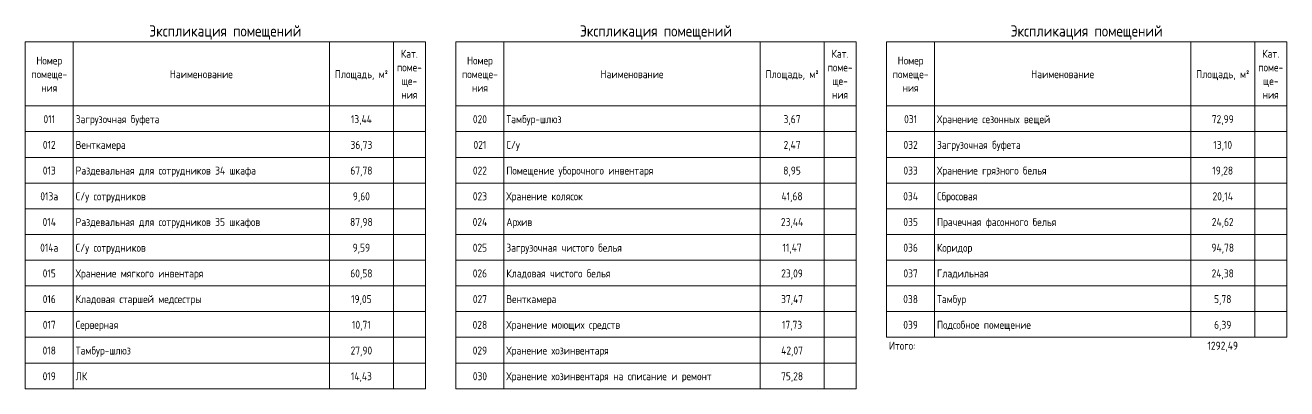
# Model space of a CAD drawing. Header units: millimetres. Extents: x -515342 to 330399, y -224905 to 507333.
# Drawn here: x -123618 to -84211, y -157027 to -145690 of the extents above; entities that cross this region are included whole.
import ezdxf

# ---------------------------------------------------------------- set-up
doc = ezdxf.new("R2010")
doc.units = ezdxf.units.MM
doc.layers.add('Графика', color=7, linetype='Continuous', lineweight=0)
doc.layers.add('Линии', color=7, linetype='Continuous', lineweight=0)
doc.styles.add('GOST Common_5', font='', dxfattribs={"width": 0.9, "height": 3.5})
doc.styles.add('GOST Common_8', font='', dxfattribs={"width": 0.9, "height": 3.5})
doc.styles.get('GOST Common_5').set_extended_font_data('GOST Common')
doc.styles.get('GOST Common_8').set_extended_font_data('GOST Common')

msp = doc.modelspace()

# ---------------------------------------------------------------- linework, layer by layer
at = {"layer": 'Линии'}
for p, q in [((-123617.6107, -146202.4216), (-123617.6107, -148207.0232)), ((-123617.6107, -146202.4216), (-111117.2071, -146202.4216)), ((-122117.6107, -146202.4216), (-122117.6107, -148207.0232)), ((-114117.6107, -146202.4216), (-114117.6107, -148207.0232)), ((-112117.6107, -146202.4216), (-112117.6107, -148207.0232)), ((-111117.6107, -146202.4216), (-111117.6107, -148207.0232)), ((-110164.7071, -146202.4216), (-110164.7071, -148207.0232)), ((-110164.7071, -146202.4216), (-97664.3036, -146202.4216)), ((-108664.7071, -146202.4216), (-108664.7071, -148207.0232)), ((-100664.7071, -146202.4216), (-100664.7071, -148207.0232)), ((-98664.7071, -146202.4216), (-98664.7071, -148207.0232)), ((-97664.7071, -146202.4216), (-97664.7071, -148207.0232)), ((-96711.8036, -146202.4216), (-96711.8036, -148207.0232)), ((-96711.8036, -146202.4216), (-84211.4, -146202.4216)), ((-95211.8036, -146202.4216), (-95211.8036, -148207.0232)), ((-87211.8036, -146202.4216), (-87211.8036, -148207.0232)), ((-85211.8036, -146202.4216), (-85211.8036, -148207.0232)), ((-84211.8036, -146202.4216), (-84211.8036, -148207.0232)), ((-122117.6107, -148207.0232), (-123617.6107, -148207.0232)), ((-123617.6107, -148207.0232), (-123617.6107, -149008.8639)), ((-114117.6107, -148207.0232), (-122117.6107, -148207.0232)), ((-122117.6107, -148207.0232), (-122117.6107, -149008.8639)), ((-112117.6107, -148207.0232), (-114117.6107, -148207.0232)), ((-114117.6107, -148207.0232), (-114117.6107, -149008.8639)), ((-111117.6107, -148207.0232), (-112117.6107, -148207.0232)), ((-112117.6107, -148207.0232), (-112117.6107, -149008.8639)), ((-111117.6107, -148207.0232), (-111117.6107, -149008.8639)), ((-108664.7071, -148207.0232), (-110164.7071, -148207.0232)), ((-110164.7071, -148207.0232), (-110164.7071, -149008.8639)), ((-100664.7071, -148207.0232), (-108664.7071, -148207.0232)), ((-108664.7071, -148207.0232), (-108664.7071, -149008.8639)), ((-98664.7071, -148207.0232), (-100664.7071, -148207.0232)), ((-100664.7071, -148207.0232), (-100664.7071, -149008.8639)), ((-97664.7071, -148207.0232), (-98664.7071, -148207.0232)), ((-98664.7071, -148207.0232), (-98664.7071, -149008.8639)), ((-97664.7071, -148207.0232), (-97664.7071, -149008.8639)), ((-95211.8036, -148207.0232), (-96711.8036, -148207.0232)), ((-96711.8036, -148207.0232), (-96711.8036, -149008.8639)), ((-87211.8036, -148207.0232), (-95211.8036, -148207.0232)), ((-95211.8036, -148207.0232), (-95211.8036, -149008.8639)), ((-85211.8036, -148207.0232), (-87211.8036, -148207.0232)), ((-87211.8036, -148207.0232), (-87211.8036, -149008.8639)), ((-84211.8036, -148207.0232), (-85211.8036, -148207.0232)), ((-85211.8036, -148207.0232), (-85211.8036, -149008.8639)), ((-84211.8036, -148207.0232), (-84211.8036, -149008.8639)), ((-122117.6107, -149008.8639), (-123617.6107, -149008.8639)), ((-123617.6107, -149008.8639), (-123617.6107, -149810.7046)), ((-114117.6107, -149008.8639), (-122117.6107, -149008.8639)), ((-122117.6107, -149008.8639), (-122117.6107, -149810.7046)), ((-112117.6107, -149008.8639), (-114117.6107, -149008.8639)), ((-114117.6107, -149008.8639), (-114117.6107, -149810.7046)), ((-111117.6107, -149008.8639), (-112117.6107, -149008.8639)), ((-112117.6107, -149008.8639), (-112117.6107, -149810.7046)), ((-111117.6107, -149008.8639), (-111117.6107, -149810.7046)), ((-108664.7071, -149008.8639), (-110164.7071, -149008.8639)), ((-110164.7071, -149008.8639), (-110164.7071, -149810.7046)), ((-100664.7071, -149008.8639), (-108664.7071, -149008.8639)), ((-108664.7071, -149008.8639), (-108664.7071, -149810.7046)), ((-98664.7071, -149008.8639), (-100664.7071, -149008.8639)), ((-100664.7071, -149008.8639), (-100664.7071, -149810.7046)), ((-97664.7071, -149008.8639), (-98664.7071, -149008.8639)), ((-98664.7071, -149008.8639), (-98664.7071, -149810.7046)), ((-97664.7071, -149008.8639), (-97664.7071, -149810.7046)), ((-95211.8036, -149008.8639), (-96711.8036, -149008.8639)), ((-96711.8036, -149008.8639), (-96711.8036, -149810.7046)), ((-87211.8036, -149008.8639), (-95211.8036, -149008.8639)), ((-95211.8036, -149008.8639), (-95211.8036, -149810.7046)), ((-85211.8036, -149008.8639), (-87211.8036, -149008.8639)), ((-87211.8036, -149008.8639), (-87211.8036, -149810.7046)), ((-84211.8036, -149008.8639), (-85211.8036, -149008.8639)), ((-85211.8036, -149008.8639), (-85211.8036, -149810.7046)), ((-84211.8036, -149008.8639), (-84211.8036, -149810.7046)), ((-122117.6107, -149810.7046), (-123617.6107, -149810.7046)), ((-123617.6107, -149810.7046), (-123617.6107, -150612.5453)), ((-114117.6107, -149810.7046), (-122117.6107, -149810.7046)), ((-122117.6107, -149810.7046), (-122117.6107, -150612.5453)), ((-112117.6107, -149810.7046), (-114117.6107, -149810.7046)), ((-114117.6107, -149810.7046), (-114117.6107, -150612.5453)), ((-111117.6107, -149810.7046), (-112117.6107, -149810.7046)), ((-112117.6107, -149810.7046), (-112117.6107, -150612.5453)), ((-111117.6107, -149810.7046), (-111117.6107, -150612.5453)), ((-108664.7071, -149810.7046), (-110164.7071, -149810.7046)), ((-110164.7071, -149810.7046), (-110164.7071, -150612.5453)), ((-100664.7071, -149810.7046), (-108664.7071, -149810.7046)), ((-108664.7071, -149810.7046), (-108664.7071, -150612.5453)), ((-98664.7071, -149810.7046), (-100664.7071, -149810.7046)), ((-100664.7071, -149810.7046), (-100664.7071, -150612.5453)), ((-97664.7071, -149810.7046), (-98664.7071, -149810.7046)), ((-98664.7071, -149810.7046), (-98664.7071, -150612.5453)), ((-97664.7071, -149810.7046), (-97664.7071, -150612.5453)), ((-95211.8036, -149810.7046), (-96711.8036, -149810.7046)), ((-96711.8036, -149810.7046), (-96711.8036, -150612.5453)), ((-87211.8036, -149810.7046), (-95211.8036, -149810.7046)), ((-95211.8036, -149810.7046), (-95211.8036, -150612.5453)), ((-85211.8036, -149810.7046), (-87211.8036, -149810.7046)), ((-87211.8036, -149810.7046), (-87211.8036, -150612.5453)), ((-84211.8036, -149810.7046), (-85211.8036, -149810.7046)), ((-85211.8036, -149810.7046), (-85211.8036, -150612.5453)), ((-84211.8036, -149810.7046), (-84211.8036, -150612.5453)), ((-122117.6107, -150612.5453), (-123617.6107, -150612.5453)), ((-123617.6107, -150612.5453), (-123617.6107, -151414.3859)), ((-114117.6107, -150612.5453), (-122117.6107, -150612.5453)), ((-122117.6107, -150612.5453), (-122117.6107, -151414.3859)), ((-112117.6107, -150612.5453), (-114117.6107, -150612.5453)), ((-114117.6107, -150612.5453), (-114117.6107, -151414.3859)), ((-111117.6107, -150612.5453), (-112117.6107, -150612.5453)), ((-112117.6107, -150612.5453), (-112117.6107, -151414.3859)), ((-111117.6107, -150612.5453), (-111117.6107, -151414.3859)), ((-108664.7071, -150612.5453), (-110164.7071, -150612.5453)), ((-110164.7071, -150612.5453), (-110164.7071, -151414.3859)), ((-100664.7071, -150612.5453), (-108664.7071, -150612.5453)), ((-108664.7071, -150612.5453), (-108664.7071, -151414.3859)), ((-98664.7071, -150612.5453), (-100664.7071, -150612.5453)), ((-100664.7071, -150612.5453), (-100664.7071, -151414.3859)), ((-97664.7071, -150612.5453), (-98664.7071, -150612.5453)), ((-98664.7071, -150612.5453), (-98664.7071, -151414.3859)), ((-97664.7071, -150612.5453), (-97664.7071, -151414.3859)), ((-95211.8036, -150612.5453), (-96711.8036, -150612.5453)), ((-96711.8036, -150612.5453), (-96711.8036, -151414.3859)), ((-87211.8036, -150612.5453), (-95211.8036, -150612.5453)), ((-95211.8036, -150612.5453), (-95211.8036, -151414.3859)), ((-85211.8036, -150612.5453), (-87211.8036, -150612.5453)), ((-87211.8036, -150612.5453), (-87211.8036, -151414.3859)), ((-84211.8036, -150612.5453), (-85211.8036, -150612.5453)), ((-85211.8036, -150612.5453), (-85211.8036, -151414.3859)), ((-84211.8036, -150612.5453), (-84211.8036, -151414.3859)), ((-122117.6107, -151414.3859), (-123617.6107, -151414.3859)), ((-123617.6107, -151414.3859), (-123617.6107, -152216.2266)), ((-114117.6107, -151414.3859), (-122117.6107, -151414.3859)), ((-122117.6107, -151414.3859), (-122117.6107, -152216.2266)), ((-112117.6107, -151414.3859), (-114117.6107, -151414.3859)), ((-114117.6107, -151414.3859), (-114117.6107, -152216.2266)), ((-111117.6107, -151414.3859), (-112117.6107, -151414.3859)), ((-112117.6107, -151414.3859), (-112117.6107, -152216.2266)), ((-111117.6107, -151414.3859), (-111117.6107, -152216.2266)), ((-108664.7071, -151414.3859), (-110164.7071, -151414.3859)), ((-110164.7071, -151414.3859), (-110164.7071, -152216.2266)), ((-100664.7071, -151414.3859), (-108664.7071, -151414.3859)), ((-108664.7071, -151414.3859), (-108664.7071, -152216.2266)), ((-98664.7071, -151414.3859), (-100664.7071, -151414.3859)), ((-100664.7071, -151414.3859), (-100664.7071, -152216.2266)), ((-97664.7071, -151414.3859), (-98664.7071, -151414.3859)), ((-98664.7071, -151414.3859), (-98664.7071, -152216.2266)), ((-97664.7071, -151414.3859), (-97664.7071, -152216.2266)), ((-95211.8036, -151414.3859), (-96711.8036, -151414.3859)), ((-96711.8036, -151414.3859), (-96711.8036, -152216.2266)), ((-87211.8036, -151414.3859), (-95211.8036, -151414.3859)), ((-95211.8036, -151414.3859), (-95211.8036, -152216.2266)), ((-85211.8036, -151414.3859), (-87211.8036, -151414.3859)), ((-87211.8036, -151414.3859), (-87211.8036, -152216.2266)), ((-84211.8036, -151414.3859), (-85211.8036, -151414.3859)), ((-85211.8036, -151414.3859), (-85211.8036, -152216.2266)), ((-84211.8036, -151414.3859), (-84211.8036, -152216.2266)), ((-122117.6107, -152216.2266), (-123617.6107, -152216.2266)), ((-123617.6107, -152216.2266), (-123617.6107, -153018.0673)), ((-114117.6107, -152216.2266), (-122117.6107, -152216.2266)), ((-122117.6107, -152216.2266), (-122117.6107, -153018.0673)), ((-112117.6107, -152216.2266), (-114117.6107, -152216.2266)), ((-114117.6107, -152216.2266), (-114117.6107, -153018.0673)), ((-111117.6107, -152216.2266), (-112117.6107, -152216.2266)), ((-112117.6107, -152216.2266), (-112117.6107, -153018.0673)), ((-111117.6107, -152216.2266), (-111117.6107, -153018.0673)), ((-108664.7071, -152216.2266), (-110164.7071, -152216.2266)), ((-110164.7071, -152216.2266), (-110164.7071, -153018.0673)), ((-100664.7071, -152216.2266), (-108664.7071, -152216.2266)), ((-108664.7071, -152216.2266), (-108664.7071, -153018.0673)), ((-98664.7071, -152216.2266), (-100664.7071, -152216.2266)), ((-100664.7071, -152216.2266), (-100664.7071, -153018.0673)), ((-97664.7071, -152216.2266), (-98664.7071, -152216.2266)), ((-98664.7071, -152216.2266), (-98664.7071, -153018.0673)), ((-97664.7071, -152216.2266), (-97664.7071, -153018.0673)), ((-95211.8036, -152216.2266), (-96711.8036, -152216.2266)), ((-96711.8036, -152216.2266), (-96711.8036, -153018.0673)), ((-87211.8036, -152216.2266), (-95211.8036, -152216.2266)), ((-95211.8036, -152216.2266), (-95211.8036, -153018.0673)), ((-85211.8036, -152216.2266), (-87211.8036, -152216.2266)), ((-87211.8036, -152216.2266), (-87211.8036, -153018.0673)), ((-84211.8036, -152216.2266), (-85211.8036, -152216.2266)), ((-85211.8036, -152216.2266), (-85211.8036, -153018.0673)), ((-84211.8036, -152216.2266), (-84211.8036, -153018.0673)), ((-122117.6107, -153018.0673), (-123617.6107, -153018.0673)), ((-123617.6107, -153018.0673), (-123617.6107, -153819.908)), ((-114117.6107, -153018.0673), (-122117.6107, -153018.0673)), ((-122117.6107, -153018.0673), (-122117.6107, -153819.908)), ((-112117.6107, -153018.0673), (-114117.6107, -153018.0673)), ((-114117.6107, -153018.0673), (-114117.6107, -153819.908)), ((-111117.6107, -153018.0673), (-112117.6107, -153018.0673)), ((-112117.6107, -153018.0673), (-112117.6107, -153819.908)), ((-111117.6107, -153018.0673), (-111117.6107, -153819.908)), ((-108664.7071, -153018.0673), (-110164.7071, -153018.0673)), ((-110164.7071, -153018.0673), (-110164.7071, -153819.908)), ((-100664.7071, -153018.0673), (-108664.7071, -153018.0673)), ((-108664.7071, -153018.0673), (-108664.7071, -153819.908)), ((-98664.7071, -153018.0673), (-100664.7071, -153018.0673)), ((-100664.7071, -153018.0673), (-100664.7071, -153819.908)), ((-97664.7071, -153018.0673), (-98664.7071, -153018.0673)), ((-98664.7071, -153018.0673), (-98664.7071, -153819.908)), ((-97664.7071, -153018.0673), (-97664.7071, -153819.908)), ((-95211.8036, -153018.0673), (-96711.8036, -153018.0673)), ((-96711.8036, -153018.0673), (-96711.8036, -153819.908)), ((-87211.8036, -153018.0673), (-95211.8036, -153018.0673)), ((-95211.8036, -153018.0673), (-95211.8036, -153819.908)), ((-85211.8036, -153018.0673), (-87211.8036, -153018.0673)), ((-87211.8036, -153018.0673), (-87211.8036, -153819.908)), ((-84211.8036, -153018.0673), (-85211.8036, -153018.0673)), ((-85211.8036, -153018.0673), (-85211.8036, -153819.908)), ((-84211.8036, -153018.0673), (-84211.8036, -153819.908)), ((-122117.6107, -153819.908), (-123617.6107, -153819.908)), ((-123617.6107, -153819.908), (-123617.6107, -154621.7486)), ((-114117.6107, -153819.908), (-122117.6107, -153819.908)), ((-122117.6107, -153819.908), (-122117.6107, -154621.7486)), ((-112117.6107, -153819.908), (-114117.6107, -153819.908)), ((-114117.6107, -153819.908), (-114117.6107, -154621.7486)), ((-111117.6107, -153819.908), (-112117.6107, -153819.908)), ((-112117.6107, -153819.908), (-112117.6107, -154621.7486)), ((-111117.6107, -153819.908), (-111117.6107, -154621.7486)), ((-108664.7071, -153819.908), (-110164.7071, -153819.908)), ((-110164.7071, -153819.908), (-110164.7071, -154621.7486)), ((-100664.7071, -153819.908), (-108664.7071, -153819.908)), ((-108664.7071, -153819.908), (-108664.7071, -154621.7486)), ((-98664.7071, -153819.908), (-100664.7071, -153819.908)), ((-100664.7071, -153819.908), (-100664.7071, -154621.7486)), ((-97664.7071, -153819.908), (-98664.7071, -153819.908)), ((-98664.7071, -153819.908), (-98664.7071, -154621.7486)), ((-97664.7071, -153819.908), (-97664.7071, -154621.7486)), ((-95211.8036, -153819.908), (-96711.8036, -153819.908)), ((-96711.8036, -153819.908), (-96711.8036, -154621.7486)), ((-87211.8036, -153819.908), (-95211.8036, -153819.908)), ((-95211.8036, -153819.908), (-95211.8036, -154621.7486)), ((-85211.8036, -153819.908), (-87211.8036, -153819.908)), ((-87211.8036, -153819.908), (-87211.8036, -154621.7486)), ((-84211.8036, -153819.908), (-85211.8036, -153819.908)), ((-85211.8036, -153819.908), (-85211.8036, -154621.7486)), ((-84211.8036, -153819.908), (-84211.8036, -154621.7486)), ((-122117.6107, -154621.7486), (-123617.6107, -154621.7486)), ((-123617.6107, -154621.7486), (-123617.6107, -155423.5893)), ((-114117.6107, -154621.7486), (-122117.6107, -154621.7486)), ((-122117.6107, -154621.7486), (-122117.6107, -155423.5893)), ((-112117.6107, -154621.7486), (-114117.6107, -154621.7486)), ((-114117.6107, -154621.7486), (-114117.6107, -155423.5893)), ((-111117.6107, -154621.7486), (-112117.6107, -154621.7486)), ((-112117.6107, -154621.7486), (-112117.6107, -155423.5893)), ((-111117.6107, -154621.7486), (-111117.6107, -155423.5893)), ((-108664.7071, -154621.7486), (-110164.7071, -154621.7486)), ((-110164.7071, -154621.7486), (-110164.7071, -155423.5893)), ((-100664.7071, -154621.7486), (-108664.7071, -154621.7486)), ((-108664.7071, -154621.7486), (-108664.7071, -155423.5893)), ((-98664.7071, -154621.7486), (-100664.7071, -154621.7486)), ((-100664.7071, -154621.7486), (-100664.7071, -155423.5893)), ((-97664.7071, -154621.7486), (-98664.7071, -154621.7486)), ((-98664.7071, -154621.7486), (-98664.7071, -155423.5893)), ((-97664.7071, -154621.7486), (-97664.7071, -155423.5893)), ((-95211.8036, -154621.7486), (-96711.8036, -154621.7486)), ((-96711.8036, -154621.7486), (-96711.8036, -155423.5893)), ((-87211.8036, -154621.7486), (-95211.8036, -154621.7486)), ((-95211.8036, -154621.7486), (-95211.8036, -155423.5893)), ((-85211.8036, -154621.7486), (-87211.8036, -154621.7486)), ((-87211.8036, -154621.7486), (-87211.8036, -155423.5893)), ((-84211.8036, -154621.7486), (-85211.8036, -154621.7486)), ((-85211.8036, -154621.7486), (-85211.8036, -155423.5893)), ((-84211.8036, -154621.7486), (-84211.8036, -155423.5893)), ((-122117.6107, -155423.5893), (-123617.6107, -155423.5893)), ((-123617.6107, -155423.5893), (-123617.6107, -156225.43)), ((-114117.6107, -155423.5893), (-122117.6107, -155423.5893)), ((-122117.6107, -155423.5893), (-122117.6107, -156225.43)), ((-112117.6107, -155423.5893), (-114117.6107, -155423.5893)), ((-114117.6107, -155423.5893), (-114117.6107, -156225.43)), ((-111117.6107, -155423.5893), (-112117.6107, -155423.5893)), ((-112117.6107, -155423.5893), (-112117.6107, -156225.43)), ((-111117.6107, -155423.5893), (-111117.6107, -156225.43)), ((-108664.7071, -155423.5893), (-110164.7071, -155423.5893)), ((-110164.7071, -155423.5893), (-110164.7071, -156225.43)), ((-100664.7071, -155423.5893), (-108664.7071, -155423.5893)), ((-108664.7071, -155423.5893), (-108664.7071, -156225.43)), ((-98664.7071, -155423.5893), (-100664.7071, -155423.5893)), ((-100664.7071, -155423.5893), (-100664.7071, -156225.43)), ((-97664.7071, -155423.5893), (-98664.7071, -155423.5893)), ((-98664.7071, -155423.5893), (-98664.7071, -156225.43)), ((-97664.7071, -155423.5893), (-97664.7071, -156225.43)), ((-95211.8036, -155423.5893), (-96711.8036, -155423.5893)), ((-87211.8036, -155423.5893), (-95211.8036, -155423.5893)), ((-85211.8036, -155423.5893), (-87211.8036, -155423.5893)), ((-84211.8036, -155423.5893), (-85211.8036, -155423.5893)), ((-84211.4, -155423.5893), (-84211.8036, -155423.5893)), ((-122117.6107, -156225.43), (-123617.6107, -156225.43)), ((-123617.6107, -156225.43), (-123617.6107, -157027.2707)), ((-114117.6107, -156225.43), (-122117.6107, -156225.43)), ((-122117.6107, -156225.43), (-122117.6107, -157027.2707)), ((-112117.6107, -156225.43), (-114117.6107, -156225.43)), ((-114117.6107, -156225.43), (-114117.6107, -157027.2707)), ((-111117.6107, -156225.43), (-112117.6107, -156225.43)), ((-112117.6107, -156225.43), (-112117.6107, -157027.2707)), ((-111117.6107, -156225.43), (-111117.6107, -157027.2707)), ((-108664.7071, -156225.43), (-110164.7071, -156225.43)), ((-110164.7071, -156225.43), (-110164.7071, -157027.2707)), ((-100664.7071, -156225.43), (-108664.7071, -156225.43)), ((-108664.7071, -156225.43), (-108664.7071, -157027.2707)), ((-98664.7071, -156225.43), (-100664.7071, -156225.43)), ((-100664.7071, -156225.43), (-100664.7071, -157027.2707)), ((-97664.7071, -156225.43), (-98664.7071, -156225.43)), ((-98664.7071, -156225.43), (-98664.7071, -157027.2707)), ((-97664.7071, -156225.43), (-97664.7071, -157027.2707)), ((-122117.6107, -157027.2707), (-123617.6107, -157027.2707)), ((-114117.6107, -157027.2707), (-122117.6107, -157027.2707)), ((-112117.6107, -157027.2707), (-114117.6107, -157027.2707)), ((-111117.6107, -157027.2707), (-112117.6107, -157027.2707)), ((-108664.7071, -157027.2707), (-110164.7071, -157027.2707)), ((-100664.7071, -157027.2707), (-108664.7071, -157027.2707)), ((-98664.7071, -157027.2707), (-100664.7071, -157027.2707)), ((-97664.7071, -157027.2707), (-98664.7071, -157027.2707))]:
    msp.add_line(p, q, dxfattribs=at)

# ---------------------------------------------------------------- texts
at = {"layer": 'Графика', "line_spacing_factor": 1.022761}
for s, insert, char_height, width, attachment_point, style in [('Экспликация помещений', (-117367.4089, -145692.5316), 350, 5600.436028, 2, 'GOST Common_8'), ('Экспликация помещений', (-103914.5054, -145692.5316), 350, 5600.436028, 2, 'GOST Common_8'), ('Экспликация помещений', (-90461.6018, -145692.5316), 350, 5600.436028, 2, 'GOST Common_8'), ('Кат.\\Pпоме-\\Pще-\\Pния', (-111617.6107, -146451.8649), 250, 962.446919, 2, 'GOST Common_5'), ('Кат.\\Pпоме-\\Pще-\\Pния', (-98164.7071, -146451.8649), 250, 962.446919, 2, 'GOST Common_5'), ('Кат.\\Pпоме-\\Pще-\\Pния', (-84711.8036, -146451.8649), 250, 962.446919, 2, 'GOST Common_5'), ('Номер\\Pпомеще-\\Pния', (-122867.6107, -146664.9401), 250, 1418.025241, 2, 'GOST Common_5'), ('Номер\\Pпомеще-\\Pния', (-109414.7071, -146664.9401), 250, 1418.025241, 2, 'GOST Common_5'), ('Номер\\Pпомеще-\\Pния', (-95961.8036, -146664.9401), 250, 1418.025241, 2, 'GOST Common_5'), ('Наименование', (-118117.6107, -147091.0905), 250, 2353.318486, 2, 'GOST Common_5'), ('Площадь, м\\fGOST Common|b0|i0|c238|p34|;\\W.9;²', (-113117.6107, -147091.0905), 250, 2009.371938, 2, 'GOST Common_5'), ('Наименование', (-104664.7071, -147091.0905), 250, 2353.318486, 2, 'GOST Common_5'), ('Площадь, м\\fGOST Common|b0|i0|c238|p34|;\\W.9;²', (-99664.7071, -147091.0905), 250, 2009.371938, 2, 'GOST Common_5'), ('Наименование', (-91211.8036, -147091.0905), 250, 2353.318486, 2, 'GOST Common_5'), ('Площадь, м\\fGOST Common|b0|i0|c238|p34|;\\W.9;²', (-86211.8036, -147091.0905), 250, 2009.371938, 2, 'GOST Common_5'), ('011', (-122867.6107, -148494.3117), 250, 458.595397, 2, 'GOST Common_5'), ('Загрузочная буфета', (-122042.6107, -148494.3117), 250, 3466.619154, 1, 'GOST Common_5'), ('13,44', (-113117.6107, -148494.3117), 250, 844.780995, 2, 'GOST Common_5'), ('020', (-109414.7071, -148494.3117), 250, 561.175947, 2, 'GOST Common_5'), ('Тамбур-шлюз', (-108589.7071, -148494.3117), 250, 2223.584261, 1, 'GOST Common_5'), ('3,67', (-99664.7071, -148494.3117), 250, 654.705271, 2, 'GOST Common_5'), ('031', (-95961.8036, -148494.3117), 250, 509.885672, 2, 'GOST Common_5'), ('Хранение сезонных вещей', (-95136.8036, -148494.3117), 250, 4269.161099, 1, 'GOST Common_5'), ('72,99', (-86211.8036, -148494.3117), 250, 841.76392, 2, 'GOST Common_5'), ('012', (-122867.6107, -149296.1524), 250, 509.885672, 2, 'GOST Common_5'), ('Венткамера', (-122042.6107, -149296.1524), 250, 2033.508537, 1, 'GOST Common_5'), ('36,73', (-113117.6107, -149296.1524), 250, 841.76392, 2, 'GOST Common_5'), ('021', (-109414.7071, -149296.1524), 250, 509.885672, 2, 'GOST Common_5'), ('С/у', (-108589.7071, -149296.1524), 250, 561.175947, 1, 'GOST Common_5'), ('2,47', (-99664.7071, -149296.1524), 250, 681.858946, 2, 'GOST Common_5'), ('032', (-95961.8036, -149296.1524), 250, 561.175947, 2, 'GOST Common_5'), ('Загрузочная буфета', (-95136.8036, -149296.1524), 250, 3466.619154, 1, 'GOST Common_5'), ('13,10', (-86211.8036, -149296.1524), 250, 739.18337, 2, 'GOST Common_5'), ('013', (-122867.6107, -150097.9931), 250, 509.885672, 2, 'GOST Common_5'), ('Раздевальная для сотрудников 34 шкафа', (-122042.6107, -150097.9931), 250, 6863.845583, 1, 'GOST Common_5'), ('67,78', (-113117.6107, -150097.9931), 250, 841.76392, 2, 'GOST Common_5'), ('022', (-109414.7071, -150097.9931), 250, 561.175947, 2, 'GOST Common_5'), ('Помещение уборочного инвентаря', (-108589.7071, -150097.9931), 250, 5641.930215, 1, 'GOST Common_5'), ('8,95', (-99664.7071, -150097.9931), 250, 654.705271, 2, 'GOST Common_5'), ('033', (-95961.8036, -150097.9931), 250, 561.175947, 2, 'GOST Common_5'), ('Хранение грязного белья', (-95136.8036, -150097.9931), 250, 4184.682999, 1, 'GOST Common_5'), ('19,28', (-86211.8036, -150097.9931), 250, 790.473645, 2, 'GOST Common_5'), ('013а', (-122867.6107, -150899.8337), 250, 724.097996, 2, 'GOST Common_5'), ('С/у сотрудников', (-122042.6107, -150899.8337), 250, 2742.521158, 1, 'GOST Common_5'), ('9,60', (-113117.6107, -150899.8337), 250, 654.705271, 2, 'GOST Common_5'), ('023', (-109414.7071, -150899.8337), 250, 561.175947, 2, 'GOST Common_5'), ('Хранение колясок', (-108589.7071, -150899.8337), 250, 2956.733482, 1, 'GOST Common_5'), ('41,68', (-99664.7071, -150899.8337), 250, 817.62732, 2, 'GOST Common_5'), ('034', (-95961.8036, -150899.8337), 250, 588.329621, 2, 'GOST Common_5'), ('Сбросовая', (-95136.8036, -150899.8337), 250, 1686.544915, 1, 'GOST Common_5'), ('20,14', (-86211.8036, -150899.8337), 250, 817.62732, 2, 'GOST Common_5'), ('014', (-122867.6107, -151701.6744), 250, 537.039347, 2, 'GOST Common_5'), ('Раздевальная для сотрудников 35 шкафов', (-122042.6107, -151701.6744), 250, 6996.596882, 1, 'GOST Common_5'), ('87,98', (-113117.6107, -151701.6744), 250, 841.76392, 2, 'GOST Common_5'), ('024', (-109414.7071, -151701.6744), 250, 588.329621, 2, 'GOST Common_5'), ('Архив', (-108589.7071, -151701.6744), 250, 989.600594, 1, 'GOST Common_5'), ('23,44', (-99664.7071, -151701.6744), 250, 896.071269, 2, 'GOST Common_5'), ('035', (-95961.8036, -151701.6744), 250, 561.175947, 2, 'GOST Common_5'), ('Прачечная фасонного белья', (-95136.8036, -151701.6744), 250, 4628.193022, 1, 'GOST Common_5'), ('24,62', (-86211.8036, -151701.6744), 250, 868.917595, 2, 'GOST Common_5'), ('Загрузочная чистого белья', (-108589.7071, -152503.5151), 250, 4576.902747, 1, 'GOST Common_5'), ('014а', (-122867.6107, -152503.5151), 250, 751.25167, 2, 'GOST Common_5'), ('С/у сотрудников', (-122042.6107, -152503.5151), 250, 2742.521158, 1, 'GOST Common_5'), ('9,59', (-113117.6107, -152503.5151), 250, 654.705271, 2, 'GOST Common_5'), ('025', (-109414.7071, -152503.5151), 250, 561.175947, 2, 'GOST Common_5'), ('11,47', (-99664.7071, -152503.5151), 250, 766.337045, 2, 'GOST Common_5'), ('036', (-95961.8036, -152503.5151), 250, 561.175947, 2, 'GOST Common_5'), ('Коридор', (-95136.8036, -152503.5151), 250, 1336.564217, 1, 'GOST Common_5'), ('94,78', (-86211.8036, -152503.5151), 250, 868.917595, 2, 'GOST Common_5'), ('015', (-122867.6107, -153305.3558), 250, 509.885672, 2, 'GOST Common_5'), ('Хранение мягкого инвентаря', (-122042.6107, -153305.3558), 250, 4866.541945, 1, 'GOST Common_5'), ('60,58', (-113117.6107, -153305.3558), 250, 841.76392, 2, 'GOST Common_5'), ('026', (-109414.7071, -153305.3558), 250, 561.175947, 2, 'GOST Common_5'), ('Кладовая чистого белья', (-108589.7071, -153305.3558), 250, 4039.8634, 1, 'GOST Common_5'), ('23,09', (-99664.7071, -153305.3558), 250, 841.76392, 2, 'GOST Common_5'), ('037', (-95961.8036, -153305.3558), 250, 561.175947, 2, 'GOST Common_5'), ('Гладильная', (-95136.8036, -153305.3558), 250, 1924.893838, 1, 'GOST Common_5'), ('24,38', (-86211.8036, -153305.3558), 250, 868.917595, 2, 'GOST Common_5'), ('016', (-122867.6107, -154107.1964), 250, 509.885672, 2, 'GOST Common_5'), ('Кладовая старшей медсестры', (-122042.6107, -154107.1964), 250, 4929.90052, 1, 'GOST Common_5'), ('19,05', (-113117.6107, -154107.1964), 250, 790.473645, 2, 'GOST Common_5'), ('027', (-109414.7071, -154107.1964), 250, 561.175947, 2, 'GOST Common_5'), ('Венткамера', (-108589.7071, -154107.1964), 250, 2033.508537, 1, 'GOST Common_5'), ('37,47', (-99664.7071, -154107.1964), 250, 868.917595, 2, 'GOST Common_5'), ('038', (-95961.8036, -154107.1964), 250, 561.175947, 2, 'GOST Common_5'), ('Тамбур', (-95136.8036, -154107.1964), 250, 1203.812918, 1, 'GOST Common_5'), ('5,78', (-86211.8036, -154107.1964), 250, 654.705271, 2, 'GOST Common_5'), ('017', (-122867.6107, -154909.0371), 250, 509.885672, 2, 'GOST Common_5'), ('Серверная', (-122042.6107, -154909.0371), 250, 1710.681514, 1, 'GOST Common_5'), ('10,71', (-113117.6107, -154909.0371), 250, 739.18337, 2, 'GOST Common_5'), ('028', (-109414.7071, -154909.0371), 250, 561.175947, 2, 'GOST Common_5'), ('Хранение моющих средств', (-108589.7071, -154909.0371), 250, 4353.639198, 1, 'GOST Common_5'), ('17,73', (-99664.7071, -154909.0371), 250, 790.473645, 2, 'GOST Common_5'), ('039', (-95961.8036, -154909.0371), 250, 561.175947, 2, 'GOST Common_5'), ('Подсобное помещение', (-95136.8036, -154909.0371), 250, 3572.216778, 1, 'GOST Common_5'), ('6,39', (-86211.8036, -154909.0371), 250, 654.705271, 2, 'GOST Common_5'), ('Итого:', (-96636.8036, -155560.5327), 250, 1098.215293, 1, 'GOST Common_5'), ('1292,49', (-86211.8036, -155560.5327), 250, 1191.744618, 2, 'GOST Common_5'), ('018', (-122867.6107, -155710.8778), 250, 509.885672, 2, 'GOST Common_5'), ('Тамбур-шлюз', (-122042.6107, -155710.8778), 250, 2223.584261, 1, 'GOST Common_5'), ('27,90', (-113117.6107, -155710.8778), 250, 841.76392, 2, 'GOST Common_5'), ('029', (-109414.7071, -155710.8778), 250, 561.175947, 2, 'GOST Common_5'), ('Хранение хозинвентаря', (-108589.7071, -155710.8778), 250, 3985.55605, 1, 'GOST Common_5'), ('42,07', (-99664.7071, -155710.8778), 250, 868.917595, 2, 'GOST Common_5'), ('019', (-122867.6107, -156512.7185), 250, 509.885672, 2, 'GOST Common_5'), ('ЛК', (-122042.6107, -156512.7185), 250, 428.424647, 1, 'GOST Common_5'), ('14,43', (-113117.6107, -156512.7185), 250, 844.780995, 2, 'GOST Common_5'), ('030', (-109414.7071, -156512.7185), 250, 561.175947, 2, 'GOST Common_5'), ('Хранение хозинвентаря на списание и ремонт', (-108589.7071, -156512.7185), 250, 7627.165553, 1, 'GOST Common_5'), ('75,28', (-99664.7071, -156512.7185), 250, 841.76392, 2, 'GOST Common_5')]:
    msp.add_mtext(s, dxfattribs=dict(at, insert=insert, char_height=char_height, width=width, attachment_point=attachment_point, style=style))

doc.saveas('drawing.dxf')
